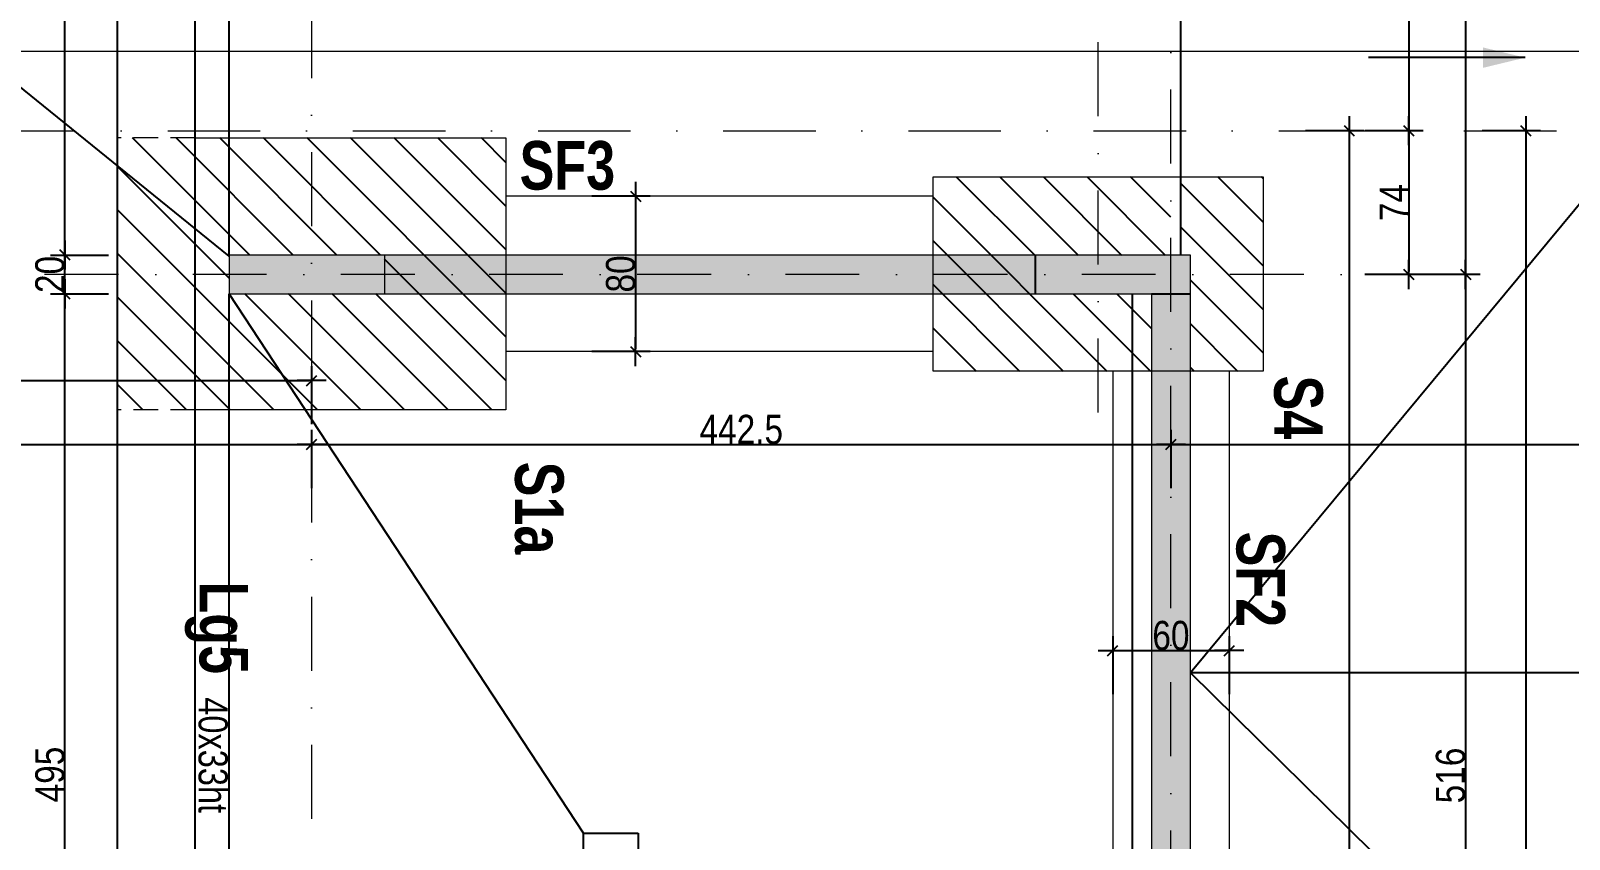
# Model space of a CAD drawing. Header units: centimetres. Extents: x 16433 to 114398, y -50094 to -12305.
# Drawn here: x 66194 to 66987, y -20069 to -19652 of the extents above; entities that cross this region are included whole.
import ezdxf
from ezdxf.enums import TextEntityAlignment as Align

# ---------------------------------------------------------------- set-up
doc = ezdxf.new("R2010")
doc.units = ezdxf.units.CM
doc.header["$LTSCALE"] = 0.5
for name, pattern in [('CACHEX2', [19.05, 12.7, -6.35]), ('TIRETPT2', [12.7, 6.35, -3.175, 0, -3.175]), ('TIRETPTX2', [50.8, 25.4, -12.7, 0, -12.7])]:
    doc.linetypes.add(name, pattern=pattern)
doc.layers.get('DEFPOINTS').update_dxf_attribs({"linetype": 'CONTINUOUS'})
for name, color, linetype in [('01_cote_gen', 4, 'CONTINUOUS'), ('01_linteaux', 2, 'CONTINUOUS'), ('01_poch_murs', 253, 'CONTINUOUS'), ('01_poch_poteaux', 250, 'CONTINUOUS'), ('01_poch_Semelles', 253, 'CONTINUOUS'), ('01_texte', 230, 'CONTINUOUS'), ('AA_COTES', 2, 'CONTINUOUS')]:
    doc.layers.add(name, color=color, linetype=linetype)
for name, color, linetype, lineweight in [('01_murs_coup', 5, 'CONTINUOUS', 60), ('01_sem', 42, 'CONTINUOUS', 15), ('01_tram_axes', 2, 'TIRETPTX2', 9)]:
    doc.layers.add(name, color=color, linetype=linetype, lineweight=lineweight)
doc.styles.add('impact', font='impact.ttf')
doc.styles.add('MATTE_TXT', font='arial.ttf')
doc.styles.add('STYLE2', font='ARIALN.TTF')
doc.dimstyles.new('JB50', dxfattribs={"dimscale": 0.1, "dimtxt": 150, "dimasz": 15, "dimexe": 0.1, "dimexo": 0.1, "dimgap": 0.09, "dimtad": 1, "dimdec": 1, "dimdsep": 46, "dimtxsty": 'STYLE2', "dimblk1": 'BOND_G', "dimblk2": 'BOND_D', "dimsah": 1, "dimcen": 1.5, "dimdle": 0.01, "dimse1": 1, "dimse2": 1, "dimclrd": 4, "dimclre": 2, "dimclrt": 6, "dimazin": 2, "dimtfac": 2.333333, "dimtdec": 1, "dimtix": 1, "dimtmove": 2, "dimatfit": 3, "dimldrblk": 'BOND_G', "dimfxl": 1, "dimtolj": 1, "dimtzin": 0, "dimarcsym": 0})
pattern_1 = [(315, (86033.132, 37511.667), (11.22532, 11.22532), [])]

# ---------------------------------------------------------------- blocks, each defined once
blk = doc.blocks.new('BOND_G')
at = {"layer": 'AA_COTES', "color": 0}
for p, q in [((0, -5), (0, 15)), ((5, 0), (-5, 0)), ((1.77, 1.77), (-1.77, -1.77))]:
    blk.add_line(p, q, dxfattribs=at)
blk = doc.blocks.new('BOND_D')
at = {"layer": 'AA_COTES', "color": 0}
for p, q in [((5, 0), (-5, 0)), ((-1.77, -1.77), (1.77, 1.77)), ((0, 5), (0, -15))]:
    blk.add_line(p, q, dxfattribs=at)
blk = doc.blocks.new('*D1118')
at = {"layer": '01_cote_gen', "color": 4, "lineweight": -2, "transparency": 16777216}
blk.add_line((66933.1, -19307.37), (66933.1, -19776.37), dxfattribs=at)
at = {"layer": 'DEFPOINTS', "color": 0, "transparency": 16777216}
for p in [(66910.6, -19305.87), (66910.6, -19777.87), (66933.1, -19777.87)]:
    blk.add_point(p, dxfattribs=at)
at = {"layer": '01_cote_gen', "color": 4, "lineweight": -2, "transparency": 16777216, "xscale": 1.5, "yscale": 1.5, "zscale": 1.5}
for name, p, rotation in [('BOND_G', (66933.1, -19305.87), 90), ('BOND_D', (66933.1, -19777.87), 270)]:
    blk.add_blockref(name, p, dxfattribs=dict(at, rotation=rotation))
at = {"layer": '01_cote_gen', "color": 6, "transparency": 16777216, "insert": (66925.56, -19541.87), "char_height": 15, "attachment_point": 5, "rotation": 90, "style": 'STYLE2'}
blk.add_mtext('\\A1;472', dxfattribs=at)
blk = doc.blocks.new('*D1119')
at = {"layer": '01_cote_gen', "color": 4, "lineweight": -2, "transparency": 16777216}
blk.add_line((66933.1, -19779.37), (66933.1, -20292.37), dxfattribs=at)
at = {"layer": 'DEFPOINTS', "color": 0, "transparency": 16777216}
for p in [(66910.6, -19777.87), (66910.6, -20293.87), (66933.1, -20293.87)]:
    blk.add_point(p, dxfattribs=at)
at = {"layer": '01_cote_gen', "color": 4, "lineweight": -2, "transparency": 16777216, "xscale": 1.5, "yscale": 1.5, "zscale": 1.5}
for name, p, rotation in [('BOND_G', (66933.1, -19777.87), 90), ('BOND_D', (66933.1, -20293.87), 270)]:
    blk.add_blockref(name, p, dxfattribs=dict(at, rotation=rotation))
at = {"layer": '01_cote_gen', "color": 6, "transparency": 16777216, "insert": (66925.43, -20035.87), "char_height": 15, "attachment_point": 5, "rotation": 90, "style": 'STYLE2'}
blk.add_mtext('\\A1;516', dxfattribs=at)
blk = doc.blocks.new('*D1154')
at = {"layer": '01_cote_gen', "color": 4, "lineweight": -2, "transparency": 16777216}
blk.add_line((66903.83, -19307.37), (66903.83, -19702.36), dxfattribs=at)
at = {"layer": 'DEFPOINTS', "color": 0, "transparency": 16777216}
for p in [(66896.33, -19305.87), (66880.9, -19703.86), (66903.83, -19703.86)]:
    blk.add_point(p, dxfattribs=at)
at = {"layer": '01_cote_gen', "color": 4, "lineweight": -2, "transparency": 16777216, "xscale": 1.5, "yscale": 1.5, "zscale": 1.5}
for name, p, rotation in [('BOND_G', (66903.83, -19305.87), 90), ('BOND_D', (66903.83, -19703.86), 270)]:
    blk.add_blockref(name, p, dxfattribs=dict(at, rotation=rotation))
at = {"layer": '01_cote_gen', "color": 6, "transparency": 16777216, "insert": (66896.16, -19504.87), "char_height": 15, "attachment_point": 5, "rotation": 90, "style": 'STYLE2'}
blk.add_mtext('\\A1;398', dxfattribs=at)
blk = doc.blocks.new('*D1155')
at = {"layer": '01_cote_gen', "color": 4, "lineweight": -2, "transparency": 16777216}
blk.add_line((66903.83, -19705.36), (66903.83, -19776.37), dxfattribs=at)
at = {"layer": 'DEFPOINTS', "color": 0, "transparency": 16777216}
for p in [(66864.86, -19703.86), (66903.83, -19777.87), (66904.53, -19777.87)]:
    blk.add_point(p, dxfattribs=at)
at = {"layer": '01_cote_gen', "color": 4, "lineweight": -2, "transparency": 16777216, "xscale": 1.5, "yscale": 1.5, "zscale": 1.5}
for name, p, rotation in [('BOND_G', (66903.83, -19703.86), 90), ('BOND_D', (66903.83, -19777.87), 270)]:
    blk.add_blockref(name, p, dxfattribs=dict(at, rotation=rotation))
at = {"layer": '01_cote_gen', "color": 6, "transparency": 16777216, "insert": (66896.32, -19740.87), "char_height": 15, "attachment_point": 5, "rotation": 90, "style": 'STYLE2'}
blk.add_mtext('\\A1;74', dxfattribs=at)
blk = doc.blocks.new('*D1217')
at = {"layer": '01_cote_gen', "color": 4, "lineweight": -2, "transparency": 16777216}
blk.add_line((65705.4, -19832.54), (66337.4, -19832.54), dxfattribs=at)
at = {"layer": 'DEFPOINTS', "color": 0, "transparency": 16777216}
for p in [(66338.9, -19832.54), (65703.9, -19855.04), (66338.9, -19909.7)]:
    blk.add_point(p, dxfattribs=at)
at = {"layer": '01_cote_gen', "color": 4, "lineweight": -2, "transparency": 16777216, "xscale": 1.5, "yscale": 1.5, "zscale": 1.5, "rotation": 180}
blk.add_blockref('BOND_G', (65703.9, -19832.54), dxfattribs=at)
at = {"layer": '01_cote_gen', "color": 4, "lineweight": -2, "transparency": 16777216, "xscale": 1.5, "yscale": 1.5, "zscale": 1.5}
blk.add_blockref('BOND_D', (66338.9, -19832.54), dxfattribs=at)
at = {"layer": '01_cote_gen', "color": 6, "transparency": 16777216, "insert": (66021.4, -19824.87), "char_height": 15, "attachment_point": 5, "style": 'STYLE2'}
blk.add_mtext('\\A1;635', dxfattribs=at)
blk = doc.blocks.new('*D1219')
at = {"layer": '01_cote_gen', "color": 4, "lineweight": -2, "transparency": 16777216}
blk.add_line((65884.91, -19865.41), (66337.4, -19865.41), dxfattribs=at)
at = {"layer": 'DEFPOINTS', "color": 0, "transparency": 16777216}
for p in [(66338.9, -19865.41), (66338.9, -19898.22), (65883.41, -19912.88)]:
    blk.add_point(p, dxfattribs=at)
at = {"layer": '01_cote_gen', "color": 4, "lineweight": -2, "transparency": 16777216, "xscale": 1.5, "yscale": 1.5, "zscale": 1.5, "rotation": 180}
blk.add_blockref('BOND_G', (65883.41, -19865.41), dxfattribs=at)
at = {"layer": '01_cote_gen', "color": 4, "lineweight": -2, "transparency": 16777216, "xscale": 1.5, "yscale": 1.5, "zscale": 1.5}
blk.add_blockref('BOND_D', (66338.9, -19865.41), dxfattribs=at)
at = {"layer": '01_cote_gen', "color": 6, "transparency": 16777216, "insert": (66111.16, -19857.78), "char_height": 15, "attachment_point": 5, "style": 'STYLE2'}
blk.add_mtext('\\A1;455.5', dxfattribs=at)
blk = doc.blocks.new('*D1220')
at = {"layer": '01_cote_gen', "color": 4, "lineweight": -2, "transparency": 16777216}
blk.add_line((66340.4, -19865.41), (66779.9, -19865.41), dxfattribs=at)
at = {"layer": 'DEFPOINTS', "color": 0, "transparency": 16777216}
for p in [(66781.4, -19865.41), (66781.4, -19932.21), (66338.9, -19951.3)]:
    blk.add_point(p, dxfattribs=at)
at = {"layer": '01_cote_gen', "color": 4, "lineweight": -2, "transparency": 16777216, "xscale": 1.5, "yscale": 1.5, "zscale": 1.5, "rotation": 180}
blk.add_blockref('BOND_G', (66338.9, -19865.41), dxfattribs=at)
at = {"layer": '01_cote_gen', "color": 4, "lineweight": -2, "transparency": 16777216, "xscale": 1.5, "yscale": 1.5, "zscale": 1.5}
blk.add_blockref('BOND_D', (66781.4, -19865.41), dxfattribs=at)
at = {"layer": '01_cote_gen', "color": 6, "transparency": 16777216, "insert": (66560.15, -19857.75), "char_height": 15, "attachment_point": 5, "style": 'STYLE2'}
blk.add_mtext('\\A1;442.5', dxfattribs=at)
blk = doc.blocks.new('*D1221')
at = {"layer": '01_cote_gen', "color": 4, "lineweight": -2, "transparency": 16777216}
blk.add_line((66782.9, -19865.41), (67309.9, -19865.41), dxfattribs=at)
at = {"layer": 'DEFPOINTS', "color": 0, "transparency": 16777216}
for p in [(67311.4, -19865.41), (67311.4, -19910.45), (66781.4, -19924.91)]:
    blk.add_point(p, dxfattribs=at)
at = {"layer": '01_cote_gen', "color": 4, "lineweight": -2, "transparency": 16777216, "xscale": 1.5, "yscale": 1.5, "zscale": 1.5, "rotation": 180}
blk.add_blockref('BOND_G', (66781.4, -19865.41), dxfattribs=at)
at = {"layer": '01_cote_gen', "color": 4, "lineweight": -2, "transparency": 16777216, "xscale": 1.5, "yscale": 1.5, "zscale": 1.5}
blk.add_blockref('BOND_D', (67311.4, -19865.41), dxfattribs=at)
at = {"layer": '01_cote_gen', "color": 6, "transparency": 16777216, "insert": (67046.4, -19857.75), "char_height": 15, "attachment_point": 5, "style": 'STYLE2'}
blk.add_mtext('\\A1;530', dxfattribs=at)
blk = doc.blocks.new('*D1283')
at = {"layer": '01_cote_gen', "color": 4, "lineweight": -2, "transparency": 16777216}
blk.add_line((66211.85, -20281.37), (66211.85, -19789.37), dxfattribs=at)
at = {"layer": 'DEFPOINTS', "color": 0, "transparency": 16777216}
for p in [(66211.85, -19787.87), (66311.96, -19787.87), (66296.4, -20282.87)]:
    blk.add_point(p, dxfattribs=at)
at = {"layer": '01_cote_gen', "color": 4, "lineweight": -2, "transparency": 16777216, "xscale": 1.5, "yscale": 1.5, "zscale": 1.5}
for name, p, rotation in [('BOND_D', (66211.85, -19787.87), 90), ('BOND_G', (66211.85, -20282.87), 270)]:
    blk.add_blockref(name, p, dxfattribs=dict(at, rotation=rotation))
at = {"layer": '01_cote_gen', "color": 6, "transparency": 16777216, "insert": (66204.18, -20035.37), "char_height": 15, "attachment_point": 5, "rotation": 90, "style": 'STYLE2'}
blk.add_mtext('\\A1;495', dxfattribs=at)
blk = doc.blocks.new('*D1284')
at = {"layer": '01_cote_gen', "color": 4, "lineweight": -2, "transparency": 16777216}
blk.add_line((66211.85, -19786.37), (66211.85, -19769.37), dxfattribs=at)
at = {"layer": 'DEFPOINTS', "color": 0, "transparency": 16777216}
for p in [(66211.85, -19767.87), (66311.96, -19767.87), (66311.96, -19787.87)]:
    blk.add_point(p, dxfattribs=at)
at = {"layer": '01_cote_gen', "color": 4, "lineweight": -2, "transparency": 16777216, "xscale": 1.5, "yscale": 1.5, "zscale": 1.5}
for name, p, rotation in [('BOND_D', (66211.85, -19767.87), 90), ('BOND_G', (66211.85, -19787.87), 270)]:
    blk.add_blockref(name, p, dxfattribs=dict(at, rotation=rotation))
at = {"layer": '01_cote_gen', "color": 6, "transparency": 16777216, "insert": (66204.18, -19777.87), "char_height": 15, "attachment_point": 5, "rotation": 90, "style": 'STYLE2'}
blk.add_mtext('\\A1;20', dxfattribs=at)
blk = doc.blocks.new('*D1285')
at = {"layer": '01_cote_gen', "color": 4, "lineweight": -2, "transparency": 16777216}
blk.add_line((66211.85, -19766.37), (66211.85, -19317.37), dxfattribs=at)
at = {"layer": 'DEFPOINTS', "color": 0, "transparency": 16777216}
for p in [(66211.85, -19315.87), (66281.93, -19315.87), (66311.96, -19767.87)]:
    blk.add_point(p, dxfattribs=at)
at = {"layer": '01_cote_gen', "color": 4, "lineweight": -2, "transparency": 16777216, "xscale": 1.5, "yscale": 1.5, "zscale": 1.5}
for name, p, rotation in [('BOND_D', (66211.85, -19315.87), 90), ('BOND_G', (66211.85, -19767.87), 270)]:
    blk.add_blockref(name, p, dxfattribs=dict(at, rotation=rotation))
at = {"layer": '01_cote_gen', "color": 6, "transparency": 16777216, "insert": (66204.18, -19541.87), "char_height": 15, "attachment_point": 5, "rotation": 90, "style": 'STYLE2'}
blk.add_mtext('\\A1;452', dxfattribs=at)
blk = doc.blocks.new('*D1299')
at = {"layer": '01_cote_gen', "color": 4, "lineweight": -2, "transparency": 16777216}
blk.add_line((66873.19, -19705.36), (66873.19, -20822.41), dxfattribs=at)
at = {"layer": 'DEFPOINTS', "color": 0, "transparency": 16777216}
for p in [(66859.17, -19703.86), (66791.4, -20823.91), (66873.19, -20823.91)]:
    blk.add_point(p, dxfattribs=at)
at = {"layer": '01_cote_gen', "color": 4, "lineweight": -2, "transparency": 16777216, "xscale": 1.5, "yscale": 1.5, "zscale": 1.5}
for name, p, rotation in [('BOND_G', (66873.19, -19703.86), 90), ('BOND_D', (66873.19, -20823.91), 270)]:
    blk.add_blockref(name, p, dxfattribs=dict(at, rotation=rotation))
at = {"layer": '01_cote_gen', "color": 6, "transparency": 16777216, "insert": (66865.52, -20263.89), "char_height": 15, "attachment_point": 5, "rotation": 90, "style": 'STYLE2'}
blk.add_mtext('\\A1;1120', dxfattribs=at)
blk = doc.blocks.new('*D1300')
at = {"layer": '01_cote_gen', "color": 4, "lineweight": -2, "transparency": 16777216}
blk.add_line((66964.13, -19705.36), (66964.13, -20583.56), dxfattribs=at)
at = {"layer": 'DEFPOINTS', "color": 0, "transparency": 16777216}
for p in [(66961.95, -19703.86), (66961.95, -20585.06), (66964.13, -20585.06)]:
    blk.add_point(p, dxfattribs=at)
at = {"layer": '01_cote_gen', "color": 4, "lineweight": -2, "transparency": 16777216, "xscale": 1.5, "yscale": 1.5, "zscale": 1.5}
for name, p, rotation in [('BOND_G', (66964.13, -19703.86), 90), ('BOND_D', (66964.13, -20585.06), 270)]:
    blk.add_blockref(name, p, dxfattribs=dict(at, rotation=rotation))
at = {"layer": '01_cote_gen', "color": 6, "transparency": 16777216, "insert": (66956.46, -20144.46), "char_height": 15, "attachment_point": 5, "rotation": 90, "style": 'STYLE2'}
blk.add_mtext('\\A1;881.2', dxfattribs=at)
blk = doc.blocks.new('*D1312')
at = {"layer": '01_cote_gen', "color": 4, "lineweight": -2, "transparency": 16777216}
blk.add_line((66505.75, -19739.11), (66505.75, -19816.11), dxfattribs=at)
at = {"layer": 'DEFPOINTS', "color": 0, "transparency": 16777216}
for p in [(66495.88, -19737.61), (66495.88, -19817.61), (66505.75, -19817.61)]:
    blk.add_point(p, dxfattribs=at)
at = {"layer": '01_cote_gen', "color": 4, "lineweight": -2, "transparency": 16777216, "xscale": 1.5, "yscale": 1.5, "zscale": 1.5}
for name, p, rotation in [('BOND_G', (66505.75, -19737.61), 90), ('BOND_D', (66505.75, -19817.61), 270)]:
    blk.add_blockref(name, p, dxfattribs=dict(at, rotation=rotation))
at = {"layer": '01_cote_gen', "color": 6, "transparency": 16777216, "insert": (66498.08, -19777.61), "char_height": 15, "attachment_point": 5, "rotation": 90, "style": 'STYLE2'}
blk.add_mtext('\\A1;80', dxfattribs=at)
blk = doc.blocks.new('*D1313')
at = {"layer": '01_cote_gen', "color": 4, "lineweight": -2, "transparency": 16777216}
blk.add_line((66752.9, -19971.55), (66809.9, -19971.55), dxfattribs=at)
at = {"layer": 'DEFPOINTS', "color": 0, "transparency": 16777216}
for p in [(66751.4, -19963.15), (66811.4, -19968.4), (66811.4, -19971.55)]:
    blk.add_point(p, dxfattribs=at)
at = {"layer": '01_cote_gen', "color": 4, "lineweight": -2, "transparency": 16777216, "xscale": 1.5, "yscale": 1.5, "zscale": 1.5, "rotation": 180}
blk.add_blockref('BOND_G', (66751.4, -19971.55), dxfattribs=at)
at = {"layer": '01_cote_gen', "color": 4, "lineweight": -2, "transparency": 16777216, "xscale": 1.5, "yscale": 1.5, "zscale": 1.5}
blk.add_blockref('BOND_D', (66811.4, -19971.55), dxfattribs=at)
at = {"layer": '01_cote_gen', "color": 6, "transparency": 16777216, "insert": (66781.4, -19963.88), "char_height": 15, "attachment_point": 5, "style": 'STYLE2'}
blk.add_mtext('\\A1;60', dxfattribs=at)

msp = doc.modelspace()

# ---------------------------------------------------------------- hatches: boundary and pattern name
at = {"layer": '01_poch_murs'}
h = msp.add_hatch(color=256, dxfattribs=at)
h.dxf.hatch_style = 1
h.paths.add_polyline_path([(66791.401, -20483.059), (66791.401, -19787.866), (66771.401, -19787.866), (66771.401, -20282.866), (66655.395, -20282.866), (66655.395, -20304.866), (66771.401, -20304.866), (66771.401, -20483.059)])
h.paths.add_polyline_path([(66711.401, -19787.866), (66711.401, -19767.866), (66376.405, -19767.866), (66376.405, -19787.866)])
at = {"layer": '01_poch_poteaux'}
h = msp.add_hatch(color=256, dxfattribs=at)
h.dxf.hatch_style = 1
h.paths.add_polyline_path([(66376.405, -19777.866), (66376.405, -19767.866), (66338.903, -19767.866), (66338.903, -19777.866)])
h.paths.add_polyline_path([(66376.405, -19787.866), (66376.405, -19777.866), (66338.903, -19777.866), (66338.903, -19787.866)])
h.paths.add_polyline_path([(66338.903, -19787.866), (66338.903, -19777.866), (66296.405, -19777.866), (66296.405, -19787.866)])
h.paths.add_polyline_path([(66338.903, -19777.866), (66338.903, -19767.866), (66296.405, -19767.866), (66296.405, -19777.866)])
h = msp.add_hatch(color=256, dxfattribs=at)
h.dxf.hatch_style = 1
h.paths.add_polyline_path([(66791.401, -19787.866), (66791.401, -19777.866), (66781.401, -19777.866), (66781.401, -19787.866)])
h.paths.add_polyline_path([(66791.401, -19777.866), (66791.401, -19767.866), (66781.401, -19767.866), (66781.401, -19777.866)])
h.paths.add_polyline_path([(66781.401, -19777.866), (66781.401, -19767.866), (66743.901, -19767.866), (66743.901, -19777.866)])
h.paths.add_polyline_path([(66781.401, -19787.866), (66781.401, -19777.866), (66743.901, -19777.866), (66743.901, -19787.866), (66771.401, -19787.866)])
h.paths.add_polyline_path([(66743.901, -19787.866), (66743.901, -19777.866), (66711.401, -19777.866), (66711.401, -19787.866)])
h.paths.add_polyline_path([(66743.901, -19777.866), (66743.901, -19767.866), (66711.401, -19767.866), (66711.401, -19777.866)])
at = {"layer": '01_poch_Semelles', "linetype": 'CACHEX2', "ltscale": 2}
h = msp.add_hatch(dxfattribs=at)
h.set_pattern_fill('ANSI31', color=256, scale=5, angle=-90)
h.set_pattern_definition(pattern_1)
h.paths.add_polyline_path([(66438.903, -19767.866), (66438.903, -19707.606), (66338.903, -19707.606), (66338.903, -19767.866)])
h.paths.add_polyline_path([(66438.903, -19847.606), (66438.903, -19787.866), (66338.903, -19787.866), (66338.903, -19847.606)])
h.paths.add_polyline_path([(66335.685, -19847.606), (66338.903, -19847.606), (66338.903, -19787.866), (66296.405, -19787.866)])
h.paths.add_polyline_path([(66335.685, -19847.606), (66296.405, -19787.866), (66296.405, -19847.606)], flags=17)
h.paths.add_polyline_path([(66296.405, -19847.606), (66296.405, -19787.866), (66296.405, -19777.866), (66278.903, -19777.866), (66278.903, -19847.606)])
h.paths.add_polyline_path([(66338.903, -19767.866), (66338.903, -19707.606), (66296.405, -19707.606), (66296.405, -19767.866)])
h.paths.add_polyline_path([(66296.405, -19768.386), (66296.405, -19767.866), (66296.405, -19707.606), (66278.903, -19707.606), (66278.903, -19754.229)])
h.paths.add_polyline_path([(66296.405, -19777.866), (66296.405, -19768.386), (66278.903, -19754.229), (66278.903, -19777.866)])
h.paths.add_polyline_path([(66278.903, -19777.866), (66278.903, -19754.229), (66238.903, -19721.875), (66238.903, -19777.866)])
h.paths.add_polyline_path([(66278.903, -19754.229), (66278.903, -19707.606), (66238.903, -19707.606), (66238.903, -19721.875)])
h.paths.add_polyline_path([(66278.903, -19847.606), (66278.903, -19777.866), (66238.903, -19777.866), (66238.903, -19847.606)])
h.paths.add_polyline_path([(66376.405, -19777.866), (66376.405, -19787.866), (66438.903, -19787.866), (66438.903, -19777.866)])
h.paths.add_polyline_path([(66376.405, -19767.866), (66376.405, -19777.866), (66438.903, -19777.866), (66438.903, -19767.866)])
h = msp.add_hatch(dxfattribs=at)
h.set_pattern_fill('ANSI31', color=256, scale=5, angle=-90)
h.set_pattern_definition(pattern_1)
h.paths.add_polyline_path([(66828.901, -19777.866), (66828.901, -19727.606), (66786.401, -19727.606), (66786.401, -19767.866), (66791.401, -19767.866), (66791.401, -19777.866)])
h.paths.add_polyline_path([(66828.901, -19827.606), (66828.901, -19777.866), (66791.401, -19777.866), (66791.401, -19827.606)])
h.paths.add_polyline_path([(66781.401, -19767.866), (66781.401, -19727.606), (66743.901, -19727.606), (66743.901, -19767.866)])
h.paths.add_polyline_path([(66743.901, -19767.866), (66743.901, -19727.606), (66658.901, -19727.606), (66658.901, -19767.866)])
h.paths.add_polyline_path([(66743.901, -19827.606), (66743.901, -19787.866), (66658.901, -19787.866), (66658.901, -19827.606)])
h.paths.add_polyline_path([(66761.401, -19827.606), (66761.401, -19787.866), (66743.901, -19787.866), (66743.901, -19827.606)], flags=17)
h.paths.add_polyline_path([(66771.401, -19827.606), (66771.401, -19787.866), (66761.401, -19787.866), (66761.401, -19827.606)], flags=17)
h.paths.add_polyline_path([(66711.401, -19787.866), (66711.401, -19777.866), (66658.901, -19777.866), (66658.901, -19787.866)])
h.paths.add_polyline_path([(66711.401, -19777.866), (66711.401, -19767.866), (66658.901, -19767.866), (66658.901, -19777.866)])

# ---------------------------------------------------------------- linework, layer by layer
at = {"layer": '01_linteaux'}
for p, q in [((66238.903, -20823.385), (66238.903, -18795.866)), ((66278.903, -20821.611), (66278.903, -18795.866))]:
    msp.add_line(p, q, dxfattribs=at)
at = {"layer": '01_murs_coup', "linetype": 'Continuous', "lineweight": 0}
for p, q in [((65190.355, -19662.842), (67682.663, -19662.842)), ((66791.401, -19767.866), (66296.405, -19767.866)), ((66296.405, -19767.866), (66296.405, -19787.866)), ((66791.401, -20483.059), (66791.401, -19767.866)), ((66296.405, -19787.866), (66771.401, -19787.866)), ((66771.401, -19787.866), (66771.401, -20282.866))]:
    msp.add_line(p, q, dxfattribs=at)
at = {"layer": '01_murs_coup', "linetype": 'TIRETPT2', "lineweight": 0, "ltscale": 15}
msp.add_line((65883.407, -19703.865), (67643.663, -19703.865), dxfattribs=at)
at = {"layer": '01_poch_poteaux', "linetype": 'Continuous', "lineweight": 0}
msp.add_line((66376.405, -19767.866), (66376.405, -19787.866), dxfattribs=at)
at = {"layer": '01_poch_poteaux'}
for p, q in [((66711.401, -19767.866), (66711.401, -19787.866)), ((66771.401, -19787.866), (66791.401, -19787.866))]:
    msp.add_line(p, q, dxfattribs=at)
at = {"layer": '01_sem', "linetype": 'CACHEX2', "ltscale": 2}
for p, q in [((66278.903, -19707.606), (66238.903, -19707.606)), ((66278.903, -19847.606), (66238.903, -19847.606))]:
    msp.add_line(p, q, dxfattribs=at)
at = {"layer": '01_sem', "linetype": 'Continuous', "lineweight": 0}
for p, q in [((66658.901, -19737.606), (66438.903, -19737.606)), ((66658.901, -19817.606), (66438.903, -19817.606)), ((66751.401, -19827.606), (66751.401, -20253.346)), ((66811.401, -19827.606), (66811.401, -20438.039))]:
    msp.add_line(p, q, dxfattribs=at)
msp.add_lwpolyline([(66278.903, -19707.606), (66438.903, -19707.606), (66438.903, -19847.606), (66278.903, -19847.606)], dxfattribs=at)
msp.add_lwpolyline([(66828.901, -19727.606), (66828.901, -19827.606), (66658.901, -19827.606), (66658.901, -19727.606)], close=True, dxfattribs=at)
at = {"layer": '01_texte'}
for p, q in [((66296.405, -19767.866), (66296.405, -19315.866)), ((66786.401, -19315.866), (66786.401, -19767.866)), ((66296.405, -19768.386), (66041.403, -19562.126)), ((66963.815, -19666.232), (66883.127, -19666.232)), ((66296.405, -20282.866), (66296.405, -19787.866)), ((66478.968, -20065.519), (66296.405, -19787.866)), ((66761.401, -19787.866), (66761.401, -20282.866)), ((67033.698, -20221.486), (66791.401, -19983.059))]:
    msp.add_line(p, q, dxfattribs=at)
at = {"layer": '01_texte', "linetype": 'Continuous', "ltscale": 4}
for p in [(67036.32, -19687.982), (67291.405, -19983.059)]:
    msp.add_line(p, (66791.401, -19983.059), dxfattribs=at)
at = {"layer": '01_texte'}
msp.add_lwpolyline([(66507.063, -20065.519), (66507.063, -20142.096), (66478.968, -20142.096), (66478.968, -20065.519)], close=True, dxfattribs=at)
for points in [[(66963.815, -19666.232), (66942.115, -19660.975), (66942.115, -19666.232)], [(66963.815, -19666.232), (66942.115, -19671.489), (66942.115, -19666.232)]]:
    msp.add_solid(points, dxfattribs=at)
at = {"layer": '01_tram_axes', "linetype": 'TIRETPTX2', "ltscale": 3}
for p, q in [((66743.901, -19849.014), (66743.901, -19208.444)), ((66781.401, -20712.636), (66781.401, -19462.752)), ((66338.903, -19486.038), (66338.903, -20436.553)), ((66926.133, -19777.866), (66069.4, -19777.866))]:
    msp.add_line(p, q, dxfattribs=at)

# ---------------------------------------------------------------- texts
at = {"layer": '01_texte', "style": 'impact'}
msp.add_text('SF3', height=25, dxfattribs=at).set_placement((66445.997, -19734.182))
msp.add_text('S4', height=25, rotation=270, dxfattribs=at).set_placement((66827.098, -19846.315), align=Align.BOTTOM_CENTER)
for s, p in [('S1a', (66443.684, -19874.3)), ('SF2', (66815.164, -19910.292)), ('Lg5', (66281.171, -19935.975))]:
    msp.add_text(s, height=25, rotation=270, dxfattribs=at).set_placement(p)
at = {"layer": '01_texte', "style": 'MATTE_TXT', "width": 0.8}
msp.add_text('40x33ht', height=15, rotation=270, dxfattribs=at).set_placement((66276.181, -20025.398), align=Align.BOTTOM_CENTER)

# ---------------------------------------------------------------- dimensions: what is measured, and where the dimension line sits
at = {"layer": '01_cote_gen'}
for base, p1, p2, picture, middle in [((66903.83, -19703.865), (66896.33, -19305.866), (66880.901, -19703.865), '*D1154', (66896.163, -19504.865)), ((66933.096, -19777.866), (66910.596, -19305.866), (66910.596, -19777.866), '*D1118', (66925.556, -19541.866)), ((66211.846, -19315.866), (66311.965, -19767.866), (66281.929, -19315.866), '*D1285', (66204.179, -19541.866)), ((66873.192, -20823.913), (66859.167, -19703.865), (66791.401, -20823.913), '*D1299', (66865.525, -20263.889)), ((66903.83, -19777.866), (66864.864, -19703.865), (66904.53, -19777.866), '*D1155', (66896.321, -19740.865)), ((66964.125, -20585.059), (66961.948, -19703.865), (66961.948, -20585.059), '*D1300', (66956.458, -20144.462)), ((66505.747, -19817.606), (66495.882, -19737.606), (66495.882, -19817.606), '*D1312', (66498.079, -19777.606)), ((66211.846, -19767.866), (66311.965, -19787.866), (66311.965, -19767.866), '*D1284', (66204.179, -19777.866)), ((66933.096, -20293.866), (66910.596, -19777.866), (66910.596, -20293.866), '*D1119', (66925.428, -20035.866)), ((66211.846, -19787.866), (66296.405, -20282.866), (66311.965, -19787.866), '*D1283', (66204.179, -20035.366))]:
    dim = msp.add_linear_dim(base=base, p1=p1, p2=p2, angle=270, dimstyle='JB50', dxfattribs=at)
    dim.commit()
    dim.dimension.update_dxf_attribs({"geometry": picture, "text_midpoint": middle})
for base, p1, p2, picture, middle in [((66338.903, -19832.538), (65703.903, -19855.038), (66338.903, -19909.696), '*D1217', (66021.403, -19824.87)), ((66338.903, -19865.413), (65883.407, -19912.88), (66338.903, -19898.215), '*D1219', (66111.155, -19857.776)), ((66781.401, -19865.413), (66338.903, -19951.299), (66781.401, -19932.214), '*D1220', (66560.152, -19857.745)), ((67311.403, -19865.413), (66781.401, -19924.911), (67311.403, -19910.451), '*D1221', (67046.402, -19857.745)), ((66811.401, -19971.549), (66751.401, -19963.145), (66811.401, -19968.397), '*D1313', (66781.401, -19963.881))]:
    dim = msp.add_linear_dim(base=base, p1=p1, p2=p2, dimstyle='JB50', dxfattribs=at)
    dim.commit()
    dim.dimension.update_dxf_attribs({"geometry": picture, "text_midpoint": middle})

doc.saveas('drawing.dxf')
